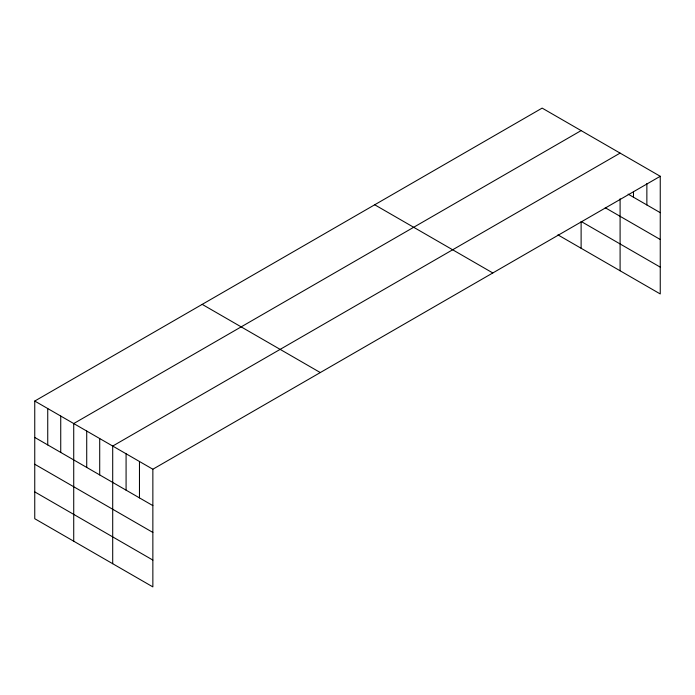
<?xml version="1.0" encoding="UTF-8"?>
<svg xmlns="http://www.w3.org/2000/svg" width="695" height="695" viewBox="0 0 695 695"><rect width="100%" height="100%" fill="white"/><g stroke="black" fill="none" stroke-linecap="round" stroke-linejoin="round"><path stroke-width="1.04" d="M660.25 176.287L152.857 469.229L152.857 586.893L34.75 518.713L34.75 401.05L542.143 108.107L660.25 176.287L660.25 293.95L557.92 234.875M620.096 198.77L620.096 270.772M581.116 130.608L73.722 423.55L73.722 541.214M620.096 153.109L112.703 446.051L112.703 563.715M628.124 194.122L660.25 212.67M605.249 207.736L660.25 239.497M660.25 267.132L581.116 221.444L581.116 248.271M374.701 204.773L492.807 272.961M202.193 304.375L320.299 372.563M34.75 401.05L152.857 469.229M34.75 437.424L152.857 505.613M34.75 464.251L152.857 532.44M34.75 491.886L152.857 560.074M646.863 183.541L646.863 204.947M633.484 191.863L633.484 197.215M139.469 461.506L139.469 497.889M126.082 453.774L126.082 490.157M99.706 438.545L99.706 474.928M86.719 431.048L86.719 467.431M60.734 416.044L60.734 452.428M47.738 408.547L47.738 444.93"/></g></svg>
